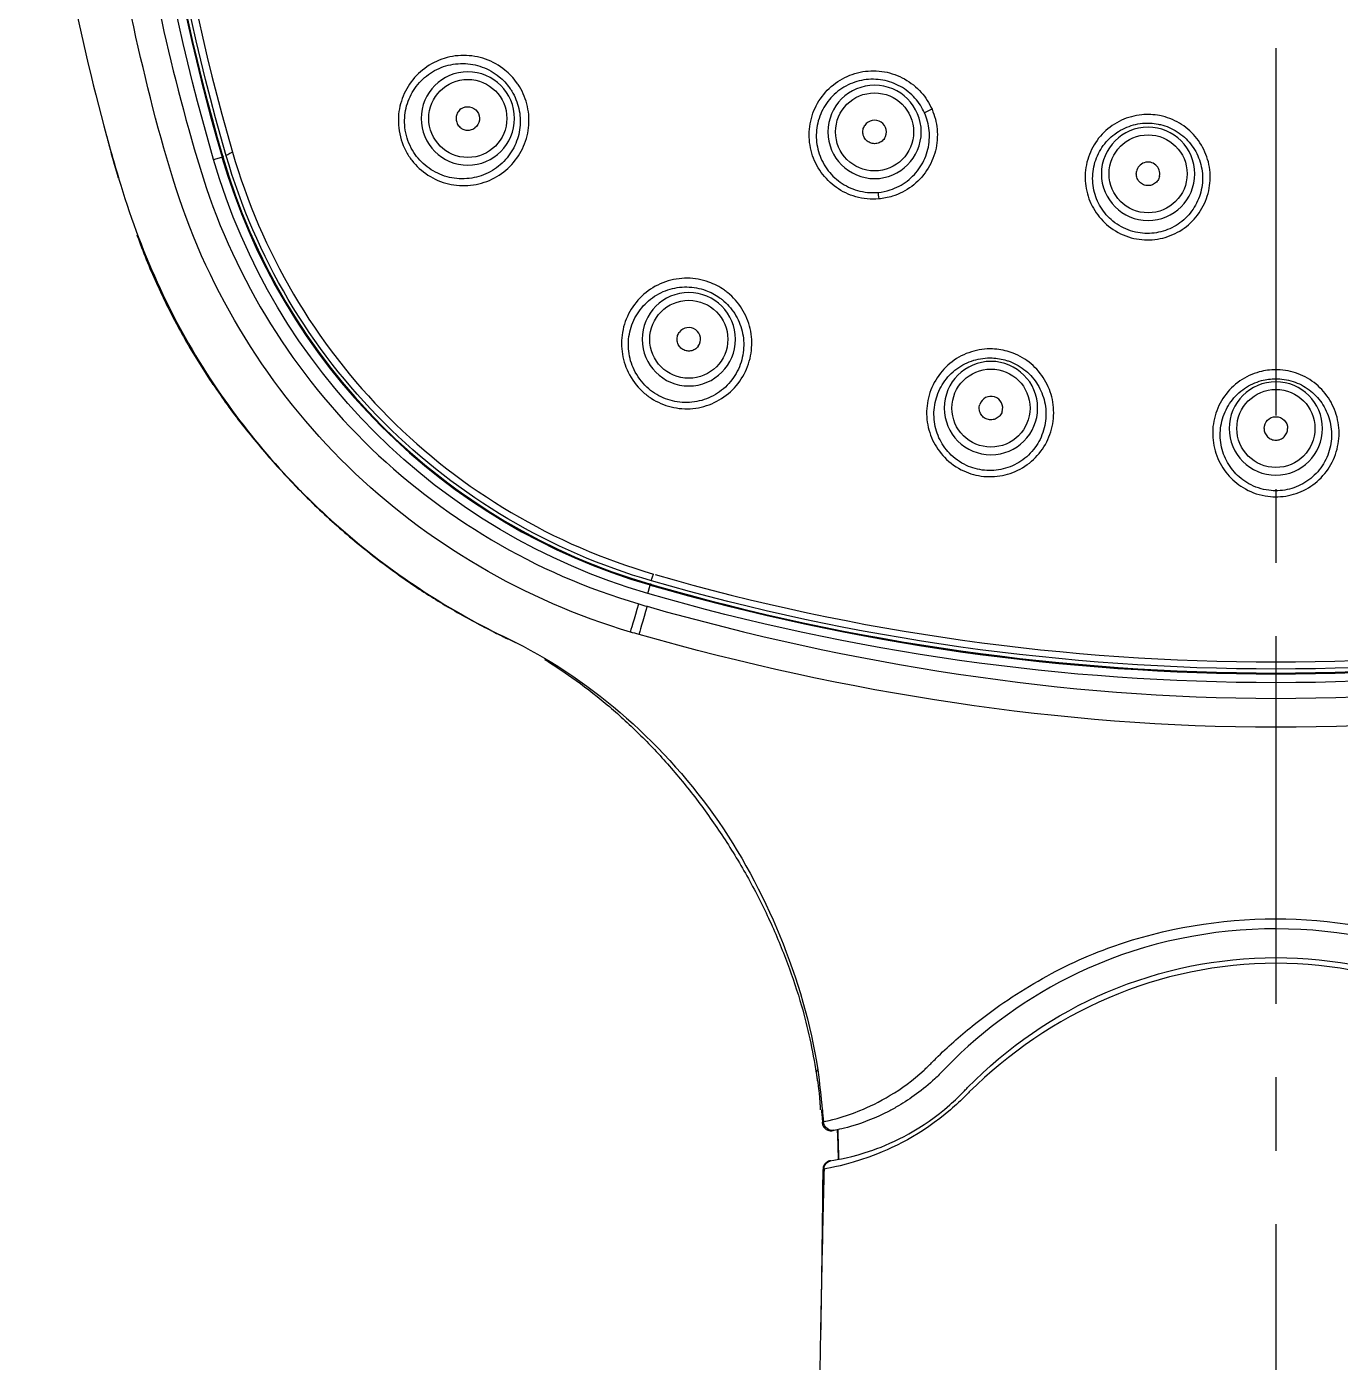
# Model space of a CAD drawing. Extents: x 1446 to 1743, y 841 to 1261.
# Drawn here: x 1506.63 to 1551.29, y 1047.38 to 1092.8 of the extents above; entities that cross this region are included whole.
import ezdxf

# ---------------------------------------------------------------- set-up
doc = ezdxf.new("R2010")
doc.units = 0
doc.header["$LTSCALE"] = 10
doc.header["$MEASUREMENT"] = 0
doc.linetypes.add('CENTER', pattern=[2, 1.25, -0.25, 0.25, -0.25])
doc.layers.add('1', color=1, linetype='CENTER')

msp = doc.modelspace()

# ---------------------------------------------------------------- linework, layer by layer
at = {"layer": '1'}
msp.add_line((1549.096, 1152.069), (1549.096, 925.227), dxfattribs=at)
at = {"layer": '1', "color": 3, "linetype": 'Continuous'}
for p, q in [((1512.983, 1088.281), (1513.271, 1088.364)), ((1513.289, 1088.37), (1513.271, 1088.364)), ((1513.317, 1088.378), (1513.298, 1088.372)), ((1527.742, 1073.521), (1527.826, 1073.809)), ((1527.831, 1073.828), (1527.826, 1073.809)), ((1527.839, 1073.856), (1527.834, 1073.836))]:
    msp.add_line(p, q, dxfattribs=at)
at = {"layer": '1', "color": 3, "linetype": 'Continuous', "extrusion": (0, 0, -1)}
for centre in [(-1521.627, 1089.677), (-1535.455, 1089.219), (-1544.751, 1087.793), (-1529.139, 1082.166), (-1539.411, 1079.827), (-1549.096, 1079.134)]:
    msp.add_circle(centre, 1.587, dxfattribs=at)
at = {"layer": '1', "color": 3, "linetype": 'Continuous'}
for centre in [(1521.627, 1089.677), (1535.455, 1089.219), (1544.751, 1087.793), (1529.139, 1082.166), (1539.411, 1079.827), (1549.096, 1079.134)]:
    msp.add_circle(centre, 1.327, dxfattribs=at)
at = {"layer": '1', "color": 3, "linetype": 'Continuous', "extrusion": (0, 0, -1)}
for centre, radius, start, end in [((-1586.596, 1109.634), 76.647, 343.82384, 16.17616), ((-1533.773, 1094.312), 21.647, 286.1762, 343.8238), ((-1549.096, 1147.134), 76.647, 253.82384, 286.17616)]:
    msp.add_arc(centre, radius, start, end, dxfattribs=at)
at = {"layer": '1', "color": 7, "linetype": 'Continuous', "extrusion": (0, 0, -1)}
for centre, radius, start, end in [((-1586.596, 1109.634), 76.328, 343.82384, 16.17616), ((-1521.627, 1089.677), 0.4, 54, 234), ((-1533.773, 1094.312), 21.328, 286.1762, 343.8238), ((-1549.096, 1079.134), 0.4, 0, 180), ((-1549.096, 1147.134), 76.328, 253.82384, 286.17616)]:
    msp.add_arc(centre, radius, start, end, dxfattribs=at)
at = {"layer": '1', "color": 3, "linetype": 'Continuous'}
for centre, radius, start, end in [((1586.596, 1109.634), 76.347, 163.82384, 196.17616), ((1586.596, 1109.634), 76.319, 163.82384, 196.17616), ((1533.773, 1094.312), 21.347, 196.1762, 253.8238), ((1533.773, 1094.312), 21.319, 196.1762, 253.8238), ((1549.096, 1147.134), 76.347, 253.82384, 286.17616), ((1549.096, 1147.134), 76.319, 253.82384, 286.17616)]:
    msp.add_arc(centre, radius, start, end, dxfattribs=at)
at = {"layer": '1', "color": 7, "linetype": 'Continuous'}
for centre, start, end in [((1535.455, 1089.219), 326.25, 146.25), ((1544.751, 1087.793), 348.75, 168.75), ((1529.139, 1082.166), 324, 144), ((1539.411, 1079.827), 342, 162)]:
    msp.add_arc(centre, 0.4, start, end, dxfattribs=at)
for points, degree in [([(1513.414, 1088.406), (1509.412, 1102.205), (1509.412, 1117.063), (1513.414, 1130.862)], 3), ([(1521.392, 1090.001), (1521.35, 1089.97), (1521.277, 1089.892), (1521.222, 1089.741), (1521.228, 1089.581), (1521.295, 1089.436), (1521.413, 1089.327), (1521.563, 1089.272), (1521.723, 1089.278), (1521.82, 1089.323), (1521.862, 1089.353)], 3), ([(1535.787, 1088.997), (1535.758, 1088.953), (1535.683, 1088.878), (1535.535, 1088.816), (1535.374, 1088.816), (1535.227, 1088.878), (1535.113, 1088.991), (1535.052, 1089.139), (1535.052, 1089.299), (1535.093, 1089.398), (1535.122, 1089.441)], 3), ([(1545.143, 1087.715), (1545.133, 1087.663), (1545.092, 1087.565), (1544.979, 1087.452), (1544.831, 1087.39), (1544.671, 1087.39), (1544.523, 1087.452), (1544.41, 1087.565), (1544.349, 1087.713), (1544.349, 1087.82), (1544.359, 1087.871)], 3), ([(1529.462, 1081.931), (1529.431, 1081.888), (1529.353, 1081.816), (1529.203, 1081.76), (1529.043, 1081.767), (1528.897, 1081.834), (1528.789, 1081.951), (1528.733, 1082.101), (1528.74, 1082.261), (1528.784, 1082.358), (1528.815, 1082.401)], 3), ([(1539.791, 1079.704), (1539.775, 1079.654), (1539.723, 1079.561), (1539.597, 1079.462), (1539.443, 1079.418), (1539.284, 1079.437), (1539.144, 1079.515), (1539.045, 1079.641), (1539.002, 1079.795), (1539.014, 1079.901), (1539.03, 1079.951)], 3), ([(1548.696, 1079.134), (1548.696, 1079.082), (1548.716, 1078.977), (1548.805, 1078.844), (1548.938, 1078.755), (1549.096, 1078.724), (1549.253, 1078.755), (1549.386, 1078.844), (1549.475, 1078.977), (1549.496, 1079.082), (1549.496, 1079.134)], 3), ([(1570.324, 1073.953), (1556.524, 1069.95), (1541.667, 1069.95), (1527.867, 1073.953)], 3), ([(1522.889, 1072.041), (1523.011, 1071.979), (1523.132, 1071.915), (1523.252, 1071.851)], 3), ([(1555.507, 1060.763), (1551.519, 1062.557), (1546.726, 1062.577), (1542.694, 1060.767)], 3), ([(1542.694, 1060.767), (1540.966, 1059.991), (1539.425, 1058.917), (1538.148, 1057.664)], 3), ([(1538.148, 1057.664), (1538.026, 1057.544), (1537.907, 1057.423), (1537.79, 1057.301)], 3), ([(1533.468, 1057.206), (1533.584, 1056.586), (1533.609, 1055.96)], 2), ([(1537.506, 1057.02), (1537.094, 1056.635), (1536.666, 1056.33), (1536.27, 1056.097)], 3), ([(1537.79, 1057.301), (1537.697, 1057.204), (1537.602, 1057.11), (1537.506, 1057.02)], 3), ([(1538.008, 1056.126), (1538.18, 1056.277), (1538.35, 1056.439), (1538.513, 1056.61)], 3), ([(1538.513, 1056.61), (1538.547, 1056.646), (1538.581, 1056.681), (1538.616, 1056.717)], 3), ([(1536.27, 1056.097), (1536.153, 1056.029), (1536.038, 1055.966), (1535.927, 1055.909)], 3), ([(1533.647, 1055.958), (1533.688, 1055.524)], 1), ([(1533.663, 1055.964), (1533.667, 1055.964), (1533.671, 1055.964), (1533.675, 1055.965)], 3), ([(1535.927, 1055.909), (1535.011, 1055.437), (1534.333, 1055.315), (1534.066, 1055.263)], 3), ([(1533.692, 1055.523), (1533.688, 1055.523), (1533.684, 1055.523), (1533.682, 1055.524)], 3), ([(1534.182, 1055.29), (1534.212, 1054.782), (1534.213, 1054.275)], 2), ([(1534.185, 1055.288), (1534.19, 1055.289), (1534.196, 1055.29), (1534.204, 1055.292)], 3), ([(1533.953, 1054.229), (1533.954, 1054.229), (1533.964, 1054.23), (1533.984, 1054.234)], 3), ([(1533.704, 1053.93), (1533.707, 1053.93), (1533.711, 1053.93), (1533.717, 1053.93)], 3)]:
    msp.add_open_spline(points, degree=degree, dxfattribs=at)
at = {"layer": '1', "color": 3, "linetype": 'Continuous'}
for points in [[(1513.627, 1130.735), (1509.662, 1117.04), (1509.662, 1102.228), (1513.627, 1088.533)], [(1537.407, 1089.987), (1537.305, 1089.943), (1537.202, 1089.893), (1537.154, 1089.863)], [(1513.414, 1088.407), (1513.407, 1088.427), (1513.503, 1088.476), (1513.627, 1088.533)], [(1535.568, 1087.162), (1535.576, 1087.116), (1535.586, 1087.031), (1535.594, 1086.94)], [(1512.985, 1080.637), (1512.989, 1080.632), (1512.994, 1080.628), (1513.001, 1080.625)], [(1527.867, 1073.953), (1527.867, 1073.952), (1527.896, 1074.053), (1527.934, 1074.183)], [(1527.994, 1074.165), (1541.69, 1070.201), (1556.501, 1070.201), (1570.197, 1074.165)], [(1527.154, 1072.21), (1527.165, 1072.247), (1527.296, 1072.689), (1527.437, 1073.166)], [(1527.437, 1073.166), (1527.531, 1073.139), (1527.625, 1073.112), (1527.719, 1073.085)], [(1527.719, 1073.085), (1527.583, 1072.606), (1527.458, 1072.162), (1527.447, 1072.126)], [(1522.891, 1072.017), (1522.928, 1071.997), (1522.968, 1071.984), (1523.011, 1071.978)], [(1533.48, 1057.207), (1533.474, 1057.241), (1533.488, 1057.278), (1533.521, 1057.318)], [(1533.521, 1057.318), (1533.585, 1056.867), (1533.637, 1056.416), (1533.675, 1055.965)], [(1538.675, 1056.569), (1538.64, 1056.535), (1538.606, 1056.5), (1538.572, 1056.465)], [(1533.679, 1055.964), (1533.691, 1055.826), (1533.702, 1055.688), (1533.714, 1055.55)], [(1534.074, 1055.265), (1533.907, 1055.232), (1533.727, 1055.378), (1533.722, 1055.551)], [(1534.204, 1055.292), (1534.213, 1054.954), (1534.222, 1054.615), (1534.231, 1054.277)], [(1533.735, 1053.946), (1533.738, 1054.084), (1533.849, 1054.212), (1533.984, 1054.234)]]:
    msp.add_open_spline(points, degree=3, dxfattribs=at)
at = {"layer": '1', "color": 7, "linetype": 'Continuous'}
for points, knots in [([(1506.646, 1109.634), (1506.633, 1104.632), (1507.101, 1099.615), (1508.409, 1092.807), (1508.838, 1090.934), (1509.347, 1089.081)], [0, 0, 0, 0, 0.72259, 0.72259, 1, 1, 1, 1]), ([(1509.354, 1089.07), (1509.394, 1088.912), (1509.516, 1088.439), (1509.651, 1087.971), (1509.746, 1087.66)], [0, 0, 0, 0, 0.333833, 1, 1, 1, 1]), ([(1527.867, 1073.953), (1524.435, 1074.948), (1521.311, 1076.795), (1516.257, 1081.849), (1514.41, 1084.974), (1513.414, 1088.406)], [0, 0, 0, 0, 0.5, 0.5, 1, 1, 1, 1]), ([(1510.379, 1085.72), (1510.443, 1085.54), (1510.71, 1084.815), (1511.248, 1083.585), (1512.048, 1082.061), (1512.647, 1081.097), (1512.965, 1080.626)], [0, 0, 0, 0, 0.099828, 0.404104, 0.701874, 1, 1, 1, 1]), ([(1512.976, 1080.634), (1513.127, 1080.4), (1513.603, 1079.696), (1514.499, 1078.566), (1515.686, 1077.234), (1516.987, 1075.967), (1518.375, 1074.803), (1519.745, 1073.806), (1521.104, 1072.956), (1522.142, 1072.395), (1522.741, 1072.099), (1522.894, 1072.025)], [0, 0, 0, 0, 0.061655, 0.18866, 0.320868, 0.460034, 0.59462, 0.727912, 0.843217, 0.959923, 1, 1, 1, 1]), ([(1524.237, 1071.281), (1524.551, 1071.087), (1525.254, 1070.625), (1526.309, 1069.808), (1527.396, 1068.823), (1528.434, 1067.731), (1529.419, 1066.531), (1530.34, 1065.228), (1531.177, 1063.844), (1531.904, 1062.408), (1532.506, 1060.959), (1532.956, 1059.613), (1533.27, 1058.364), (1533.411, 1057.596), (1533.47, 1057.205)], [0, 0, 0, 0, 0.067023, 0.152331, 0.237387, 0.324711, 0.413983, 0.504918, 0.59816, 0.690099, 0.778856, 0.865018, 0.931462, 1, 1, 1, 1]), ([(1538.615, 1056.717), (1539.954, 1058.091), (1541.568, 1059.205), (1545.172, 1060.738), (1547.142, 1061.139), (1551.055, 1061.138), (1553.022, 1060.737), (1556.626, 1059.203), (1558.237, 1058.09), (1559.576, 1056.716)], [0, 0, 0, 0, 0.25, 0.25, 0.5, 0.5, 0.75, 0.75, 1, 1, 1, 1]), ([(1533.986, 1054.234), (1534.178, 1054.264), (1534.675, 1054.338), (1536.11, 1054.845), (1537.082, 1055.312), (1538.008, 1056.126)], [0, 0, 0, 0, 0.5, 0.5, 1, 1, 1, 1]), ([(1533.677, 1055.531), (1533.676, 1055.513), (1533.678, 1055.461), (1533.716, 1055.384), (1533.776, 1055.318), (1533.838, 1055.279), (1533.896, 1055.259), (1533.945, 1055.251), (1533.981, 1055.25), (1534.005, 1055.252), (1534.016, 1055.254), (1534.019, 1055.255), (1534.022, 1055.255), (1534.024, 1055.255), (1534.027, 1055.256), (1534.033, 1055.257), (1534.054, 1055.261), (1534.079, 1055.266)], [0, 0, 0, 0, 0.050378, 0.159485, 0.245661, 0.317861, 0.378642, 0.428079, 0.465441, 0.489624, 0.497127, 0.502067, 0.507395, 0.516071, 0.535805, 0.609864, 1, 1, 1, 1]), ([(1533.958, 1054.229), (1533.96, 1054.23), (1533.955, 1054.229), (1533.95, 1054.228), (1533.947, 1054.228), (1533.942, 1054.227), (1533.932, 1054.225), (1533.902, 1054.217), (1533.856, 1054.199), (1533.795, 1054.156), (1533.739, 1054.09), (1533.704, 1054.01), (1533.702, 1053.956), (1533.704, 1053.935)], [0, 0, 0, 0, 0.194969, 0.213443, 0.221291, 0.229071, 0.246977, 0.278839, 0.403214, 0.52152, 0.696085, 0.883216, 1, 1, 1, 1]), ([(1533.737, 1053.946), (1533.717, 1053.123), (1533.672, 1051.279), (1533.614, 1048.255), (1533.548, 1044.654), (1533.447, 1039.628), (1533.329, 1033.17), (1533.162, 1023.396), (1532.953, 1010.82), (1532.642, 991.155), (1532.381, 973.018), (1532.146, 954.388), (1532.039, 945.321), (1531.971, 939.558)], [0, 0, 0, 0, 0.020329, 0.045577, 0.075757, 0.110866, 0.172361, 0.23931, 0.359934, 0.49602, 0.752345, 0.842579, 1, 1, 1, 1]), ([(1533.692, 1053.932), (1533.682, 1052.723), (1533.661, 1050.78), (1533.629, 1048.859), (1533.616, 1048.129)], [0, 0, 0, 0, 0.619172, 1, 1, 1, 1])]:
    msp.add_open_spline(points, degree=3, knots=knots, dxfattribs=at)
at = {"layer": '1', "color": 3, "linetype": 'Continuous'}
for points, knots in [([(1527.154, 1072.21), (1523.577, 1073.268), (1520.218, 1075.239), (1514.881, 1080.455), (1512.85, 1083.73), (1511.13, 1089.105), (1510.679, 1090.949), (1509.863, 1094.634), (1509.522, 1096.49), (1508.702, 1102.097), (1508.431, 1105.903), (1508.434, 1109.634)], [0, 0, 0, 0, 0.25, 0.25, 0.5, 0.5, 0.625, 0.625, 0.75, 0.75, 1, 1, 1, 1]), ([(1509.415, 1109.633), (1509.411, 1105.952), (1509.672, 1102.307), (1510.708, 1095.091), (1511.458, 1091.5), (1513.591, 1084.47), (1515.525, 1081.254), (1519.393, 1077.411), (1520.864, 1076.274), (1524.002, 1074.417), (1525.669, 1073.689), (1527.437, 1073.166)], [0, 0, 0, 0, 0.25, 0.25, 0.5, 0.5, 0.75, 0.75, 0.875, 0.875, 1, 1, 1, 1]), ([(1523.297, 1090.889), (1523.326, 1090.848), (1523.354, 1090.807), (1523.38, 1090.764), (1523.508, 1090.555), (1523.602, 1090.322), (1523.655, 1090.083), (1523.707, 1089.844), (1523.719, 1089.594), (1523.691, 1089.353), (1523.663, 1089.11), (1523.592, 1088.869), (1523.487, 1088.649), (1523.379, 1088.426), (1523.233, 1088.22), (1523.059, 1088.045), (1522.882, 1087.868), (1522.673, 1087.72), (1522.448, 1087.611), (1522.221, 1087.502), (1521.972, 1087.431), (1521.722, 1087.404), (1521.471, 1087.377), (1521.212, 1087.393), (1520.966, 1087.451), (1520.723, 1087.51), (1520.485, 1087.611), (1520.274, 1087.748), (1520.065, 1087.883), (1519.876, 1088.057), (1519.724, 1088.255), (1519.648, 1088.354), (1519.579, 1088.46), (1519.521, 1088.571), (1519.393, 1088.814), (1519.309, 1089.085), (1519.279, 1089.357), (1519.252, 1089.6), (1519.266, 1089.851), (1519.32, 1090.089), (1519.373, 1090.328), (1519.469, 1090.56), (1519.598, 1090.768), (1519.728, 1090.978), (1519.895, 1091.168), (1520.087, 1091.323), (1520.281, 1091.48), (1520.504, 1091.606), (1520.739, 1091.69), (1520.976, 1091.775), (1521.232, 1091.819), (1521.484, 1091.82), (1521.737, 1091.82), (1521.993, 1091.777), (1522.232, 1091.692), (1522.469, 1091.609), (1522.695, 1091.482), (1522.89, 1091.323), (1523.044, 1091.198), (1523.182, 1091.051), (1523.297, 1090.889)], [0, 0, 0, 0, 0.010627, 0.010627, 0.010627, 0.063277, 0.063277, 0.063277, 0.115741, 0.115741, 0.115741, 0.168597, 0.168597, 0.168597, 0.222192, 0.222192, 0.222192, 0.276528, 0.276528, 0.276528, 0.331298, 0.331298, 0.331298, 0.386044, 0.386044, 0.386044, 0.440356, 0.440356, 0.440356, 0.494021, 0.494021, 0.494021, 0.520709, 0.520709, 0.520709, 0.579872, 0.579872, 0.579872, 0.632516, 0.632516, 0.632516, 0.685455, 0.685455, 0.685455, 0.739042, 0.739042, 0.739042, 0.7934, 0.7934, 0.7934, 0.848304, 0.848304, 0.848304, 0.903209, 0.903209, 0.903209, 0.957503, 0.957503, 0.957503, 1, 1, 1, 1]), ([(1523.048, 1090.716), (1522.948, 1090.857), (1522.827, 1090.987), (1522.693, 1091.097), (1522.523, 1091.237), (1522.326, 1091.349), (1522.12, 1091.425), (1521.91, 1091.501), (1521.685, 1091.542), (1521.463, 1091.544), (1521.24, 1091.547), (1521.014, 1091.51), (1520.804, 1091.438), (1520.594, 1091.366), (1520.395, 1091.258), (1520.221, 1091.12), (1520.05, 1090.984), (1519.899, 1090.817), (1519.781, 1090.631), (1519.665, 1090.447), (1519.578, 1090.24), (1519.528, 1090.027), (1519.479, 1089.815), (1519.466, 1089.591), (1519.489, 1089.374), (1519.516, 1089.13), (1519.59, 1088.887), (1519.705, 1088.67), (1519.758, 1088.57), (1519.819, 1088.475), (1519.888, 1088.387), (1520.024, 1088.21), (1520.194, 1088.055), (1520.381, 1087.935), (1520.571, 1087.813), (1520.784, 1087.724), (1521.002, 1087.674), (1521.222, 1087.623), (1521.453, 1087.611), (1521.675, 1087.637), (1521.898, 1087.663), (1522.118, 1087.729), (1522.318, 1087.828), (1522.516, 1087.926), (1522.699, 1088.06), (1522.853, 1088.218), (1523.005, 1088.374), (1523.132, 1088.557), (1523.224, 1088.754), (1523.315, 1088.948), (1523.374, 1089.16), (1523.397, 1089.373), (1523.42, 1089.585), (1523.408, 1089.803), (1523.362, 1090.011), (1523.315, 1090.22), (1523.232, 1090.424), (1523.12, 1090.606), (1523.098, 1090.643), (1523.073, 1090.68), (1523.048, 1090.716)], [0, 0, 0, 0, 0.041909, 0.041909, 0.041909, 0.09562, 0.09562, 0.09562, 0.150202, 0.150202, 0.150202, 0.205052, 0.205052, 0.205052, 0.259577, 0.259577, 0.259577, 0.313483, 0.313483, 0.313483, 0.366837, 0.366837, 0.366837, 0.419959, 0.419959, 0.419959, 0.479709, 0.479709, 0.479709, 0.506662, 0.506662, 0.506662, 0.560861, 0.560861, 0.560861, 0.615667, 0.615667, 0.615667, 0.670809, 0.670809, 0.670809, 0.725814, 0.725814, 0.725814, 0.780165, 0.780165, 0.780165, 0.833521, 0.833521, 0.833521, 0.885888, 0.885888, 0.885888, 0.937666, 0.937666, 0.937666, 0.989529, 0.989529, 0.989529, 1, 1, 1, 1]), ([(1535.594, 1086.94), (1535.334, 1086.918), (1535.065, 1086.944), (1534.814, 1087.016), (1534.581, 1087.082), (1534.356, 1087.19), (1534.158, 1087.329), (1533.96, 1087.469), (1533.783, 1087.644), (1533.641, 1087.841), (1533.499, 1088.039), (1533.39, 1088.264), (1533.321, 1088.497), (1533.252, 1088.731), (1533.222, 1088.98), (1533.234, 1089.224), (1533.247, 1089.469), (1533.301, 1089.715), (1533.394, 1089.942), (1533.487, 1090.169), (1533.621, 1090.384), (1533.785, 1090.567), (1533.948, 1090.751), (1534.146, 1090.908), (1534.361, 1091.027), (1534.576, 1091.145), (1534.814, 1091.228), (1535.056, 1091.268), (1535.297, 1091.307), (1535.547, 1091.306), (1535.788, 1091.264), (1536.027, 1091.222), (1536.262, 1091.138), (1536.473, 1091.019), (1536.684, 1090.901), (1536.878, 1090.745), (1537.038, 1090.565), (1537.19, 1090.394), (1537.316, 1090.196), (1537.407, 1089.987), (1537.407, 1089.987), (1537.407, 1089.987), (1537.407, 1089.987)], [0, 0, 0, 0, 0.082392, 0.082392, 0.082392, 0.158568, 0.158568, 0.158568, 0.234874, 0.234874, 0.234874, 0.311546, 0.311546, 0.311546, 0.388678, 0.388678, 0.388678, 0.466217, 0.466217, 0.466217, 0.543976, 0.543976, 0.543976, 0.621681, 0.621681, 0.621681, 0.699036, 0.699036, 0.699036, 0.775838, 0.775838, 0.775838, 0.852107, 0.852107, 0.852107, 0.928131, 0.928131, 0.928131, 0.999994, 0.999994, 0.999994, 1, 1, 1, 1]), ([(1537.154, 1089.863), (1537.073, 1090.046), (1536.961, 1090.218), (1536.828, 1090.367), (1536.687, 1090.525), (1536.517, 1090.661), (1536.332, 1090.764), (1536.147, 1090.868), (1535.941, 1090.942), (1535.733, 1090.979), (1535.522, 1091.017), (1535.303, 1091.019), (1535.092, 1090.986), (1534.88, 1090.952), (1534.67, 1090.881), (1534.481, 1090.779), (1534.291, 1090.676), (1534.116, 1090.539), (1533.971, 1090.379), (1533.826, 1090.219), (1533.706, 1090.03), (1533.622, 1089.831), (1533.538, 1089.631), (1533.488, 1089.413), (1533.476, 1089.197), (1533.463, 1088.981), (1533.488, 1088.759), (1533.548, 1088.551), (1533.608, 1088.343), (1533.705, 1088.143), (1533.831, 1087.966), (1533.956, 1087.79), (1534.113, 1087.633), (1534.289, 1087.509), (1534.466, 1087.384), (1534.666, 1087.288), (1534.873, 1087.229), (1535.097, 1087.165), (1535.337, 1087.142), (1535.568, 1087.162)], [0, 0, 0, 0, 0.071382, 0.071382, 0.071382, 0.146717, 0.146717, 0.146717, 0.222231, 0.222231, 0.222231, 0.298346, 0.298346, 0.298346, 0.375197, 0.375197, 0.375197, 0.452648, 0.452648, 0.452648, 0.530421, 0.530421, 0.530421, 0.60822, 0.60822, 0.60822, 0.685809, 0.685809, 0.685809, 0.763076, 0.763076, 0.763076, 0.840049, 0.840049, 0.840049, 0.916908, 0.916908, 0.916908, 1, 1, 1, 1]), ([(1535.568, 1087.162), (1535.709, 1087.174), (1535.848, 1087.202), (1535.982, 1087.245), (1536.19, 1087.311), (1536.389, 1087.415), (1536.563, 1087.547), (1536.737, 1087.68), (1536.889, 1087.845), (1537.008, 1088.028), (1537.127, 1088.211), (1537.215, 1088.416), (1537.266, 1088.627), (1537.317, 1088.836), (1537.332, 1089.057), (1537.311, 1089.271), (1537.29, 1089.474), (1537.237, 1089.676), (1537.154, 1089.863)], [0, 0, 0, 0, 0.114392, 0.114392, 0.114392, 0.294182, 0.294182, 0.294182, 0.474743, 0.474743, 0.474743, 0.654487, 0.654487, 0.654487, 0.832178, 0.832178, 0.832178, 1, 1, 1, 1]), ([(1537.407, 1089.987), (1537.407, 1089.987), (1537.407, 1089.987), (1537.407, 1089.987), (1537.5, 1089.774), (1537.559, 1089.543), (1537.58, 1089.312), (1537.602, 1089.068), (1537.583, 1088.818), (1537.523, 1088.581), (1537.463, 1088.343), (1537.361, 1088.111), (1537.225, 1087.906), (1537.089, 1087.7), (1536.914, 1087.516), (1536.717, 1087.367), (1536.52, 1087.22), (1536.295, 1087.104), (1536.06, 1087.031), (1535.909, 1086.984), (1535.752, 1086.953), (1535.594, 1086.94), (1535.594, 1086.94), (1535.594, 1086.94), (1535.594, 1086.94)], [0, 0, 0, 0, 0.000014, 0.000014, 0.000014, 0.168962, 0.168962, 0.168962, 0.347203, 0.347203, 0.347203, 0.526916, 0.526916, 0.526916, 0.707022, 0.707022, 0.707022, 0.886111, 0.886111, 0.886111, 0.999986, 0.999986, 0.999986, 1, 1, 1, 1]), ([(1545.144, 1089.773), (1545.178, 1089.766), (1545.211, 1089.759), (1545.243, 1089.751), (1545.472, 1089.695), (1545.694, 1089.599), (1545.891, 1089.471), (1546.089, 1089.343), (1546.268, 1089.18), (1546.412, 1088.994), (1546.558, 1088.808), (1546.674, 1088.593), (1546.75, 1088.37), (1546.827, 1088.143), (1546.866, 1087.901), (1546.864, 1087.662), (1546.862, 1087.422), (1546.818, 1087.178), (1546.736, 1086.952), (1546.654, 1086.725), (1546.531, 1086.508), (1546.377, 1086.322), (1546.224, 1086.136), (1546.036, 1085.974), (1545.829, 1085.849), (1545.624, 1085.726), (1545.395, 1085.637), (1545.161, 1085.589), (1544.929, 1085.542), (1544.685, 1085.534), (1544.451, 1085.566), (1544.328, 1085.583), (1544.206, 1085.611), (1544.088, 1085.649), (1543.842, 1085.728), (1543.608, 1085.854), (1543.408, 1086.016), (1543.224, 1086.164), (1543.064, 1086.345), (1542.939, 1086.544), (1542.813, 1086.745), (1542.719, 1086.971), (1542.667, 1087.203), (1542.613, 1087.437), (1542.6, 1087.683), (1542.627, 1087.921), (1542.654, 1088.161), (1542.724, 1088.399), (1542.83, 1088.616), (1542.936, 1088.833), (1543.081, 1089.035), (1543.253, 1089.204), (1543.425, 1089.372), (1543.628, 1089.513), (1543.846, 1089.614), (1544.062, 1089.715), (1544.299, 1089.779), (1544.536, 1089.802), (1544.738, 1089.821), (1544.945, 1089.811), (1545.144, 1089.773)], [0, 0, 0, 0, 0.007483, 0.007483, 0.007483, 0.06033, 0.06033, 0.06033, 0.113303, 0.113303, 0.113303, 0.166705, 0.166705, 0.166705, 0.220683, 0.220683, 0.220683, 0.27515, 0.27515, 0.27515, 0.329795, 0.329795, 0.329795, 0.384193, 0.384193, 0.384193, 0.438009, 0.438009, 0.438009, 0.491182, 0.491182, 0.491182, 0.51876, 0.51876, 0.51876, 0.576811, 0.576811, 0.576811, 0.629848, 0.629848, 0.629848, 0.683499, 0.683499, 0.683499, 0.737751, 0.737751, 0.737751, 0.792349, 0.792349, 0.792349, 0.846894, 0.846894, 0.846894, 0.901032, 0.901032, 0.901032, 0.954598, 0.954598, 0.954598, 1, 1, 1, 1]), ([(1545.09, 1089.485), (1544.916, 1089.519), (1544.736, 1089.528), (1544.561, 1089.511), (1544.354, 1089.491), (1544.148, 1089.436), (1543.959, 1089.35), (1543.768, 1089.262), (1543.59, 1089.14), (1543.44, 1088.995), (1543.287, 1088.848), (1543.159, 1088.672), (1543.064, 1088.483), (1542.97, 1088.293), (1542.907, 1088.084), (1542.881, 1087.874), (1542.855, 1087.664), (1542.865, 1087.447), (1542.91, 1087.24), (1542.955, 1087.035), (1543.035, 1086.835), (1543.145, 1086.656), (1543.255, 1086.479), (1543.396, 1086.317), (1543.558, 1086.185), (1543.734, 1086.041), (1543.942, 1085.928), (1544.159, 1085.857), (1544.264, 1085.823), (1544.372, 1085.799), (1544.481, 1085.784), (1544.689, 1085.755), (1544.905, 1085.763), (1545.111, 1085.805), (1545.319, 1085.848), (1545.522, 1085.928), (1545.703, 1086.038), (1545.885, 1086.149), (1546.05, 1086.294), (1546.184, 1086.46), (1546.319, 1086.626), (1546.426, 1086.818), (1546.497, 1087.019), (1546.567, 1087.22), (1546.603, 1087.434), (1546.603, 1087.647), (1546.603, 1087.856), (1546.566, 1088.068), (1546.497, 1088.266), (1546.429, 1088.462), (1546.326, 1088.648), (1546.197, 1088.811), (1546.07, 1088.972), (1545.914, 1089.113), (1545.741, 1089.224), (1545.568, 1089.335), (1545.375, 1089.418), (1545.176, 1089.466), (1545.147, 1089.473), (1545.119, 1089.479), (1545.09, 1089.485)], [0, 0, 0, 0, 0.04486, 0.04486, 0.04486, 0.097847, 0.097847, 0.097847, 0.151555, 0.151555, 0.151555, 0.205883, 0.205883, 0.205883, 0.260484, 0.260484, 0.260484, 0.314927, 0.314927, 0.314927, 0.368896, 0.368896, 0.368896, 0.422319, 0.422319, 0.422319, 0.480826, 0.480826, 0.480826, 0.508618, 0.508618, 0.508618, 0.56221, 0.56221, 0.56221, 0.616435, 0.616435, 0.616435, 0.671207, 0.671207, 0.671207, 0.726143, 0.726143, 0.726143, 0.780757, 0.780757, 0.780757, 0.834688, 0.834688, 0.834688, 0.887829, 0.887829, 0.887829, 0.940347, 0.940347, 0.940347, 0.992605, 0.992605, 0.992605, 1, 1, 1, 1]), ([(1509.347, 1089.081), (1509.501, 1088.521), (1509.663, 1087.962), (1510.56, 1085.007), (1511.603, 1082.708), (1513.004, 1080.622)], [0, 0, 0, 0, 0.188429, 0.188429, 1, 1, 1, 1]), ([(1513.627, 1088.533), (1514.598, 1085.155), (1516.432, 1082.025), (1521.434, 1077.008), (1524.532, 1075.172), (1527.934, 1074.183)], [0, 0, 0, 0, 0.5, 0.5, 1, 1, 1, 1]), ([(1530.351, 1083.836), (1530.388, 1083.809), (1530.425, 1083.782), (1530.46, 1083.753), (1530.65, 1083.599), (1530.815, 1083.412), (1530.944, 1083.206), (1531.074, 1082.998), (1531.17, 1082.766), (1531.224, 1082.529), (1531.28, 1082.287), (1531.295, 1082.034), (1531.268, 1081.789), (1531.242, 1081.54), (1531.171, 1081.292), (1531.063, 1081.067), (1530.954, 1080.839), (1530.804, 1080.627), (1530.625, 1080.449), (1530.446, 1080.271), (1530.234, 1080.122), (1530.005, 1080.014), (1529.778, 1079.908), (1529.53, 1079.839), (1529.28, 1079.814), (1529.034, 1079.79), (1528.78, 1079.808), (1528.539, 1079.867), (1528.301, 1079.925), (1528.069, 1080.025), (1527.863, 1080.159), (1527.758, 1080.227), (1527.659, 1080.304), (1527.567, 1080.389), (1527.366, 1080.573), (1527.198, 1080.799), (1527.078, 1081.044), (1526.97, 1081.265), (1526.898, 1081.507), (1526.869, 1081.751), (1526.839, 1081.997), (1526.851, 1082.252), (1526.903, 1082.494), (1526.957, 1082.739), (1527.053, 1082.978), (1527.185, 1083.191), (1527.317, 1083.405), (1527.489, 1083.599), (1527.685, 1083.757), (1527.882, 1083.914), (1528.109, 1084.04), (1528.347, 1084.123), (1528.584, 1084.204), (1528.838, 1084.246), (1529.089, 1084.244), (1529.336, 1084.242), (1529.587, 1084.198), (1529.82, 1084.114), (1530.008, 1084.046), (1530.188, 1083.951), (1530.351, 1083.836)], [0, 0, 0, 0, 0.009714, 0.009714, 0.009714, 0.062135, 0.062135, 0.062135, 0.114945, 0.114945, 0.114945, 0.168591, 0.168591, 0.168591, 0.223122, 0.223122, 0.223122, 0.278131, 0.278131, 0.278131, 0.332972, 0.332972, 0.332972, 0.387132, 0.387132, 0.387132, 0.440475, 0.440475, 0.440475, 0.493236, 0.493236, 0.493236, 0.519838, 0.519838, 0.519838, 0.578729, 0.578729, 0.578729, 0.631908, 0.631908, 0.631908, 0.685783, 0.685783, 0.685783, 0.740271, 0.740271, 0.740271, 0.795098, 0.795098, 0.795098, 0.849817, 0.849817, 0.849817, 0.903969, 0.903969, 0.903969, 0.957304, 0.957304, 0.957304, 1, 1, 1, 1]), ([(1530.177, 1083.587), (1530.035, 1083.687), (1529.878, 1083.77), (1529.714, 1083.829), (1529.51, 1083.904), (1529.291, 1083.944), (1529.075, 1083.947), (1528.855, 1083.95), (1528.632, 1083.916), (1528.424, 1083.846), (1528.214, 1083.776), (1528.013, 1083.667), (1527.839, 1083.531), (1527.663, 1083.394), (1527.51, 1083.224), (1527.391, 1083.036), (1527.272, 1082.849), (1527.184, 1082.638), (1527.135, 1082.422), (1527.085, 1082.207), (1527.073, 1081.98), (1527.098, 1081.76), (1527.122, 1081.543), (1527.185, 1081.326), (1527.28, 1081.127), (1527.386, 1080.908), (1527.536, 1080.705), (1527.715, 1080.539), (1527.797, 1080.463), (1527.886, 1080.394), (1527.979, 1080.333), (1528.164, 1080.213), (1528.371, 1080.124), (1528.585, 1080.072), (1528.8, 1080.019), (1529.028, 1080.004), (1529.248, 1080.027), (1529.471, 1080.05), (1529.692, 1080.112), (1529.893, 1080.209), (1530.096, 1080.307), (1530.285, 1080.441), (1530.442, 1080.601), (1530.599, 1080.761), (1530.73, 1080.951), (1530.824, 1081.154), (1530.917, 1081.355), (1530.976, 1081.575), (1530.997, 1081.795), (1531.018, 1082.011), (1531.002, 1082.234), (1530.95, 1082.446), (1530.9, 1082.654), (1530.814, 1082.856), (1530.699, 1083.038), (1530.585, 1083.217), (1530.439, 1083.38), (1530.273, 1083.514), (1530.242, 1083.539), (1530.21, 1083.563), (1530.177, 1083.587)], [0, 0, 0, 0, 0.042057, 0.042057, 0.042057, 0.09464, 0.09464, 0.09464, 0.148207, 0.148207, 0.148207, 0.202593, 0.202593, 0.202593, 0.257356, 0.257356, 0.257356, 0.312016, 0.312016, 0.312016, 0.366236, 0.366236, 0.366236, 0.419871, 0.419871, 0.419871, 0.47934, 0.47934, 0.47934, 0.506206, 0.506206, 0.506206, 0.559494, 0.559494, 0.559494, 0.61334, 0.61334, 0.61334, 0.667953, 0.667953, 0.667953, 0.723161, 0.723161, 0.723161, 0.778394, 0.778394, 0.778394, 0.832946, 0.832946, 0.832946, 0.886364, 0.886364, 0.886364, 0.938691, 0.938691, 0.938691, 0.990426, 0.990426, 0.990426, 1, 1, 1, 1]), ([(1540.031, 1081.74), (1540.076, 1081.726), (1540.12, 1081.711), (1540.164, 1081.694), (1540.385, 1081.608), (1540.594, 1081.484), (1540.775, 1081.331), (1540.957, 1081.177), (1541.115, 1080.991), (1541.236, 1080.788), (1541.36, 1080.581), (1541.449, 1080.351), (1541.498, 1080.116), (1541.548, 1079.877), (1541.557, 1079.627), (1541.525, 1079.385), (1541.493, 1079.139), (1541.417, 1078.896), (1541.305, 1078.676), (1541.192, 1078.455), (1541.038, 1078.25), (1540.856, 1078.079), (1540.676, 1077.911), (1540.464, 1077.771), (1540.236, 1077.672), (1540.014, 1077.576), (1539.771, 1077.516), (1539.528, 1077.499), (1539.29, 1077.483), (1539.045, 1077.507), (1538.815, 1077.57), (1538.703, 1077.601), (1538.594, 1077.64), (1538.49, 1077.688), (1538.245, 1077.8), (1538.018, 1077.96), (1537.833, 1078.153), (1537.667, 1078.325), (1537.529, 1078.526), (1537.429, 1078.741), (1537.326, 1078.961), (1537.26, 1079.2), (1537.235, 1079.441), (1537.21, 1079.685), (1537.227, 1079.938), (1537.285, 1080.177), (1537.343, 1080.418), (1537.445, 1080.652), (1537.581, 1080.86), (1537.717, 1081.068), (1537.891, 1081.254), (1538.09, 1081.404), (1538.285, 1081.552), (1538.51, 1081.667), (1538.745, 1081.741), (1538.975, 1081.813), (1539.222, 1081.846), (1539.464, 1081.838), (1539.656, 1081.831), (1539.848, 1081.798), (1540.031, 1081.74)], [0, 0, 0, 0, 0.010192, 0.010192, 0.010192, 0.062332, 0.062332, 0.062332, 0.114828, 0.114828, 0.114828, 0.16819, 0.16819, 0.16819, 0.222605, 0.222605, 0.222605, 0.277827, 0.277827, 0.277827, 0.333212, 0.333212, 0.333212, 0.387979, 0.387979, 0.387979, 0.44161, 0.44161, 0.44161, 0.494146, 0.494146, 0.494146, 0.519216, 0.519216, 0.519216, 0.578618, 0.578618, 0.578618, 0.631297, 0.631297, 0.631297, 0.685126, 0.685126, 0.685126, 0.739973, 0.739973, 0.739973, 0.795327, 0.795327, 0.795327, 0.850461, 0.850461, 0.850461, 0.904763, 0.904763, 0.904763, 0.95801, 0.95801, 0.95801, 1, 1, 1, 1]), ([(1539.942, 1081.447), (1539.783, 1081.497), (1539.616, 1081.526), (1539.45, 1081.532), (1539.239, 1081.54), (1539.025, 1081.512), (1538.824, 1081.451), (1538.619, 1081.388), (1538.423, 1081.288), (1538.251, 1081.162), (1538.076, 1081.032), (1537.921, 1080.87), (1537.8, 1080.69), (1537.678, 1080.509), (1537.586, 1080.303), (1537.532, 1080.092), (1537.479, 1079.881), (1537.461, 1079.659), (1537.48, 1079.442), (1537.499, 1079.228), (1537.555, 1079.015), (1537.644, 1078.819), (1537.732, 1078.627), (1537.853, 1078.446), (1537.999, 1078.292), (1538.163, 1078.119), (1538.364, 1077.975), (1538.582, 1077.875), (1538.675, 1077.832), (1538.773, 1077.796), (1538.872, 1077.769), (1539.077, 1077.712), (1539.295, 1077.691), (1539.508, 1077.706), (1539.724, 1077.721), (1539.941, 1077.776), (1540.139, 1077.863), (1540.34, 1077.952), (1540.529, 1078.079), (1540.687, 1078.23), (1540.847, 1078.383), (1540.981, 1078.567), (1541.079, 1078.764), (1541.176, 1078.961), (1541.24, 1079.177), (1541.266, 1079.394), (1541.291, 1079.607), (1541.28, 1079.828), (1541.234, 1080.038), (1541.188, 1080.243), (1541.107, 1080.444), (1540.997, 1080.624), (1540.889, 1080.8), (1540.75, 1080.961), (1540.591, 1081.094), (1540.433, 1081.226), (1540.251, 1081.333), (1540.058, 1081.407), (1540.02, 1081.422), (1539.981, 1081.435), (1539.942, 1081.447)], [0, 0, 0, 0, 0.041271, 0.041271, 0.041271, 0.09367, 0.09367, 0.09367, 0.147323, 0.147323, 0.147323, 0.202114, 0.202114, 0.202114, 0.257453, 0.257453, 0.257453, 0.312556, 0.312556, 0.312556, 0.366811, 0.366811, 0.366811, 0.419994, 0.419994, 0.419994, 0.479995, 0.479995, 0.479995, 0.505309, 0.505309, 0.505309, 0.558366, 0.558366, 0.558366, 0.612526, 0.612526, 0.612526, 0.667812, 0.667812, 0.667812, 0.723649, 0.723649, 0.723649, 0.779158, 0.779158, 0.779158, 0.833607, 0.833607, 0.833607, 0.886698, 0.886698, 0.886698, 0.938629, 0.938629, 0.938629, 0.989978, 0.989978, 0.989978, 1, 1, 1, 1]), ([(1549.096, 1081.132), (1549.145, 1081.132), (1549.195, 1081.13), (1549.245, 1081.127), (1549.48, 1081.11), (1549.716, 1081.053), (1549.933, 1080.961), (1550.15, 1080.869), (1550.354, 1080.739), (1550.529, 1080.581), (1550.706, 1080.422), (1550.857, 1080.231), (1550.972, 1080.023), (1551.089, 1079.812), (1551.172, 1079.578), (1551.213, 1079.341), (1551.254, 1079.1), (1551.255, 1078.848), (1551.214, 1078.606), (1551.172, 1078.363), (1551.087, 1078.123), (1550.966, 1077.907), (1550.845, 1077.692), (1550.685, 1077.495), (1550.498, 1077.332), (1550.314, 1077.173), (1550.099, 1077.043), (1549.871, 1076.954), (1549.648, 1076.868), (1549.406, 1076.818), (1549.167, 1076.81), (1549.053, 1076.806), (1548.939, 1076.811), (1548.826, 1076.826), (1548.56, 1076.86), (1548.295, 1076.946), (1548.061, 1077.076), (1547.854, 1077.19), (1547.665, 1077.34), (1547.508, 1077.514), (1547.347, 1077.692), (1547.215, 1077.898), (1547.121, 1078.117), (1547.026, 1078.341), (1546.968, 1078.584), (1546.952, 1078.826), (1546.935, 1079.072), (1546.961, 1079.324), (1547.028, 1079.561), (1547.096, 1079.799), (1547.206, 1080.029), (1547.35, 1080.231), (1547.492, 1080.43), (1547.672, 1080.609), (1547.874, 1080.749), (1548.073, 1080.887), (1548.299, 1080.993), (1548.533, 1081.057), (1548.715, 1081.106), (1548.906, 1081.132), (1549.096, 1081.132)], [0, 0, 0, 0, 0.010855, 0.010855, 0.010855, 0.063006, 0.063006, 0.063006, 0.115254, 0.115254, 0.115254, 0.16819, 0.16819, 0.16819, 0.222153, 0.222153, 0.222153, 0.277083, 0.277083, 0.277083, 0.332499, 0.332499, 0.332499, 0.387645, 0.387645, 0.387645, 0.441835, 0.441835, 0.441835, 0.494829, 0.494829, 0.494829, 0.519638, 0.519638, 0.519638, 0.579309, 0.579309, 0.579309, 0.631586, 0.631586, 0.631586, 0.684879, 0.684879, 0.684879, 0.739317, 0.739317, 0.739317, 0.794573, 0.794573, 0.794573, 0.84995, 0.84995, 0.84995, 0.904707, 0.904707, 0.904707, 0.95841, 0.95841, 0.95841, 1, 1, 1, 1]), ([(1513.004, 1080.621), (1514.275, 1078.727), (1515.767, 1077.053), (1519.161, 1074.133), (1521.072, 1072.896), (1523.011, 1071.978)], [0, 0, 0, 0, 0.5, 0.5, 1, 1, 1, 1]), ([(1549.096, 1080.825), (1548.931, 1080.825), (1548.766, 1080.803), (1548.607, 1080.761), (1548.403, 1080.706), (1548.207, 1080.615), (1548.033, 1080.497), (1547.855, 1080.375), (1547.697, 1080.221), (1547.571, 1080.049), (1547.443, 1079.873), (1547.344, 1079.672), (1547.282, 1079.465), (1547.22, 1079.256), (1547.194, 1079.035), (1547.206, 1078.818), (1547.217, 1078.603), (1547.266, 1078.388), (1547.348, 1078.189), (1547.429, 1077.993), (1547.544, 1077.808), (1547.685, 1077.65), (1547.824, 1077.493), (1547.991, 1077.358), (1548.174, 1077.255), (1548.382, 1077.139), (1548.618, 1077.06), (1548.856, 1077.03), (1548.956, 1077.017), (1549.058, 1077.012), (1549.159, 1077.015), (1549.372, 1077.023), (1549.588, 1077.067), (1549.786, 1077.146), (1549.989, 1077.226), (1550.18, 1077.343), (1550.342, 1077.486), (1550.507, 1077.632), (1550.648, 1077.809), (1550.753, 1078.001), (1550.859, 1078.194), (1550.931, 1078.407), (1550.965, 1078.623), (1550.998, 1078.837), (1550.995, 1079.059), (1550.955, 1079.272), (1550.917, 1079.48), (1550.842, 1079.684), (1550.737, 1079.868), (1550.634, 1080.048), (1550.5, 1080.214), (1550.344, 1080.352), (1550.191, 1080.487), (1550.012, 1080.599), (1549.823, 1080.679), (1549.634, 1080.758), (1549.43, 1080.806), (1549.225, 1080.821), (1549.182, 1080.824), (1549.139, 1080.825), (1549.096, 1080.825)], [0, 0, 0, 0, 0.040875, 0.040875, 0.040875, 0.093782, 0.093782, 0.093782, 0.148001, 0.148001, 0.148001, 0.203175, 0.203175, 0.203175, 0.258545, 0.258545, 0.258545, 0.31333, 0.31333, 0.31333, 0.367095, 0.367095, 0.367095, 0.419889, 0.419889, 0.419889, 0.480168, 0.480168, 0.480168, 0.505221, 0.505221, 0.505221, 0.558749, 0.558749, 0.558749, 0.613483, 0.613483, 0.613483, 0.669145, 0.669145, 0.669145, 0.724967, 0.724967, 0.724967, 0.780093, 0.780093, 0.780093, 0.833961, 0.833961, 0.833961, 0.88649, 0.88649, 0.88649, 0.938052, 0.938052, 0.938052, 0.989334, 0.989334, 0.989334, 1, 1, 1, 1]), ([(1527.719, 1073.085), (1534.679, 1071.114), (1541.858, 1069.954), (1556.333, 1069.954), (1563.513, 1071.114), (1570.472, 1073.085)], [0, 0, 0, 0, 0.5, 0.5, 1, 1, 1, 1]), ([(1523.011, 1071.978), (1525.661, 1070.703), (1528.155, 1068.565), (1530.892, 1064.724), (1531.639, 1063.328), (1532.831, 1060.423), (1533.296, 1058.851), (1533.521, 1057.318)], [0, 0, 0, 0, 0.5, 0.5, 0.75, 0.75, 1, 1, 1, 1]), ([(1527.448, 1072.125), (1527.35, 1072.153), (1527.252, 1072.181), (1527.154, 1072.21), (1527.154, 1072.21), (1527.154, 1072.21), (1527.154, 1072.21)], [0, 0, 0, 0, 0.999804, 0.999804, 0.999804, 1, 1, 1, 1]), ([(1570.744, 1072.126), (1563.694, 1070.126), (1556.424, 1068.972), (1541.767, 1068.972), (1534.497, 1070.126), (1527.447, 1072.126)], [0, 0, 0, 0, 0.5, 0.5, 1, 1, 1, 1]), ([(1538.771, 1058.808), (1539.462, 1059.366), (1540.217, 1059.883), (1541.808, 1060.801), (1542.668, 1061.206), (1545.325, 1062.143), (1547.216, 1062.455), (1550.96, 1062.456), (1552.855, 1062.144), (1555.492, 1061.218), (1556.341, 1060.824), (1557.963, 1059.892), (1558.729, 1059.366), (1559.42, 1058.808)], [0, 0, 0, 0, 0.125, 0.125, 0.25, 0.25, 0.5, 0.5, 0.75, 0.75, 0.875, 0.875, 1, 1, 1, 1]), ([(1559.516, 1056.569), (1558.19, 1057.892), (1556.567, 1059), (1552.994, 1060.538), (1551.042, 1060.943), (1547.156, 1060.944), (1545.2, 1060.539), (1541.627, 1059.002), (1540.001, 1057.893), (1538.675, 1056.569)], [0, 0, 0, 0, 0.25, 0.25, 0.5, 0.5, 0.75, 0.75, 1, 1, 1, 1]), ([(1537.393, 1057.561), (1537.444, 1057.613), (1537.496, 1057.664), (1537.548, 1057.716), (1537.935, 1058.097), (1538.343, 1058.462), (1538.772, 1058.808)], [0, 0, 0, 0, 0.118425, 0.118425, 0.118425, 1, 1, 1, 1]), ([(1537.135, 1057.313), (1537.135, 1057.313), (1537.135, 1057.313), (1537.135, 1057.313), (1537.135, 1057.313), (1537.136, 1057.314), (1537.136, 1057.314), (1537.223, 1057.393), (1537.309, 1057.476), (1537.393, 1057.561)], [0, 0, 0, 0, 0.000155, 0.000155, 0.000155, 0.004136, 0.004136, 0.004136, 1, 1, 1, 1]), ([(1533.714, 1055.55), (1533.914, 1055.599), (1534.348, 1055.692), (1535.564, 1056.184), (1536.379, 1056.613), (1537.136, 1057.313)], [0, 0, 0, 0, 0.5, 0.5, 1, 1, 1, 1]), ([(1538.572, 1056.465), (1538.398, 1056.289), (1538.218, 1056.121), (1538.035, 1055.965), (1538.035, 1055.965), (1538.035, 1055.965), (1538.035, 1055.965)], [0, 0, 0, 0, 0.999922, 0.999922, 0.999922, 1, 1, 1, 1]), ([(1538.036, 1055.965), (1537.06, 1055.122), (1536.027, 1054.628), (1534.487, 1054.077), (1533.945, 1053.988), (1533.737, 1053.946)], [0, 0, 0, 0, 0.5, 0.5, 1, 1, 1, 1]), ([(1533.672, 1055.528), (1533.672, 1055.533), (1533.688, 1055.541), (1533.722, 1055.551), (1533.722, 1055.551), (1533.722, 1055.551), (1533.722, 1055.551)], [0, 0, 0, 0, 0.999895, 0.999895, 0.999895, 1, 1, 1, 1])]:
    msp.add_open_spline(points, degree=3, knots=knots, dxfattribs=at)

doc.saveas('drawing.dxf')
